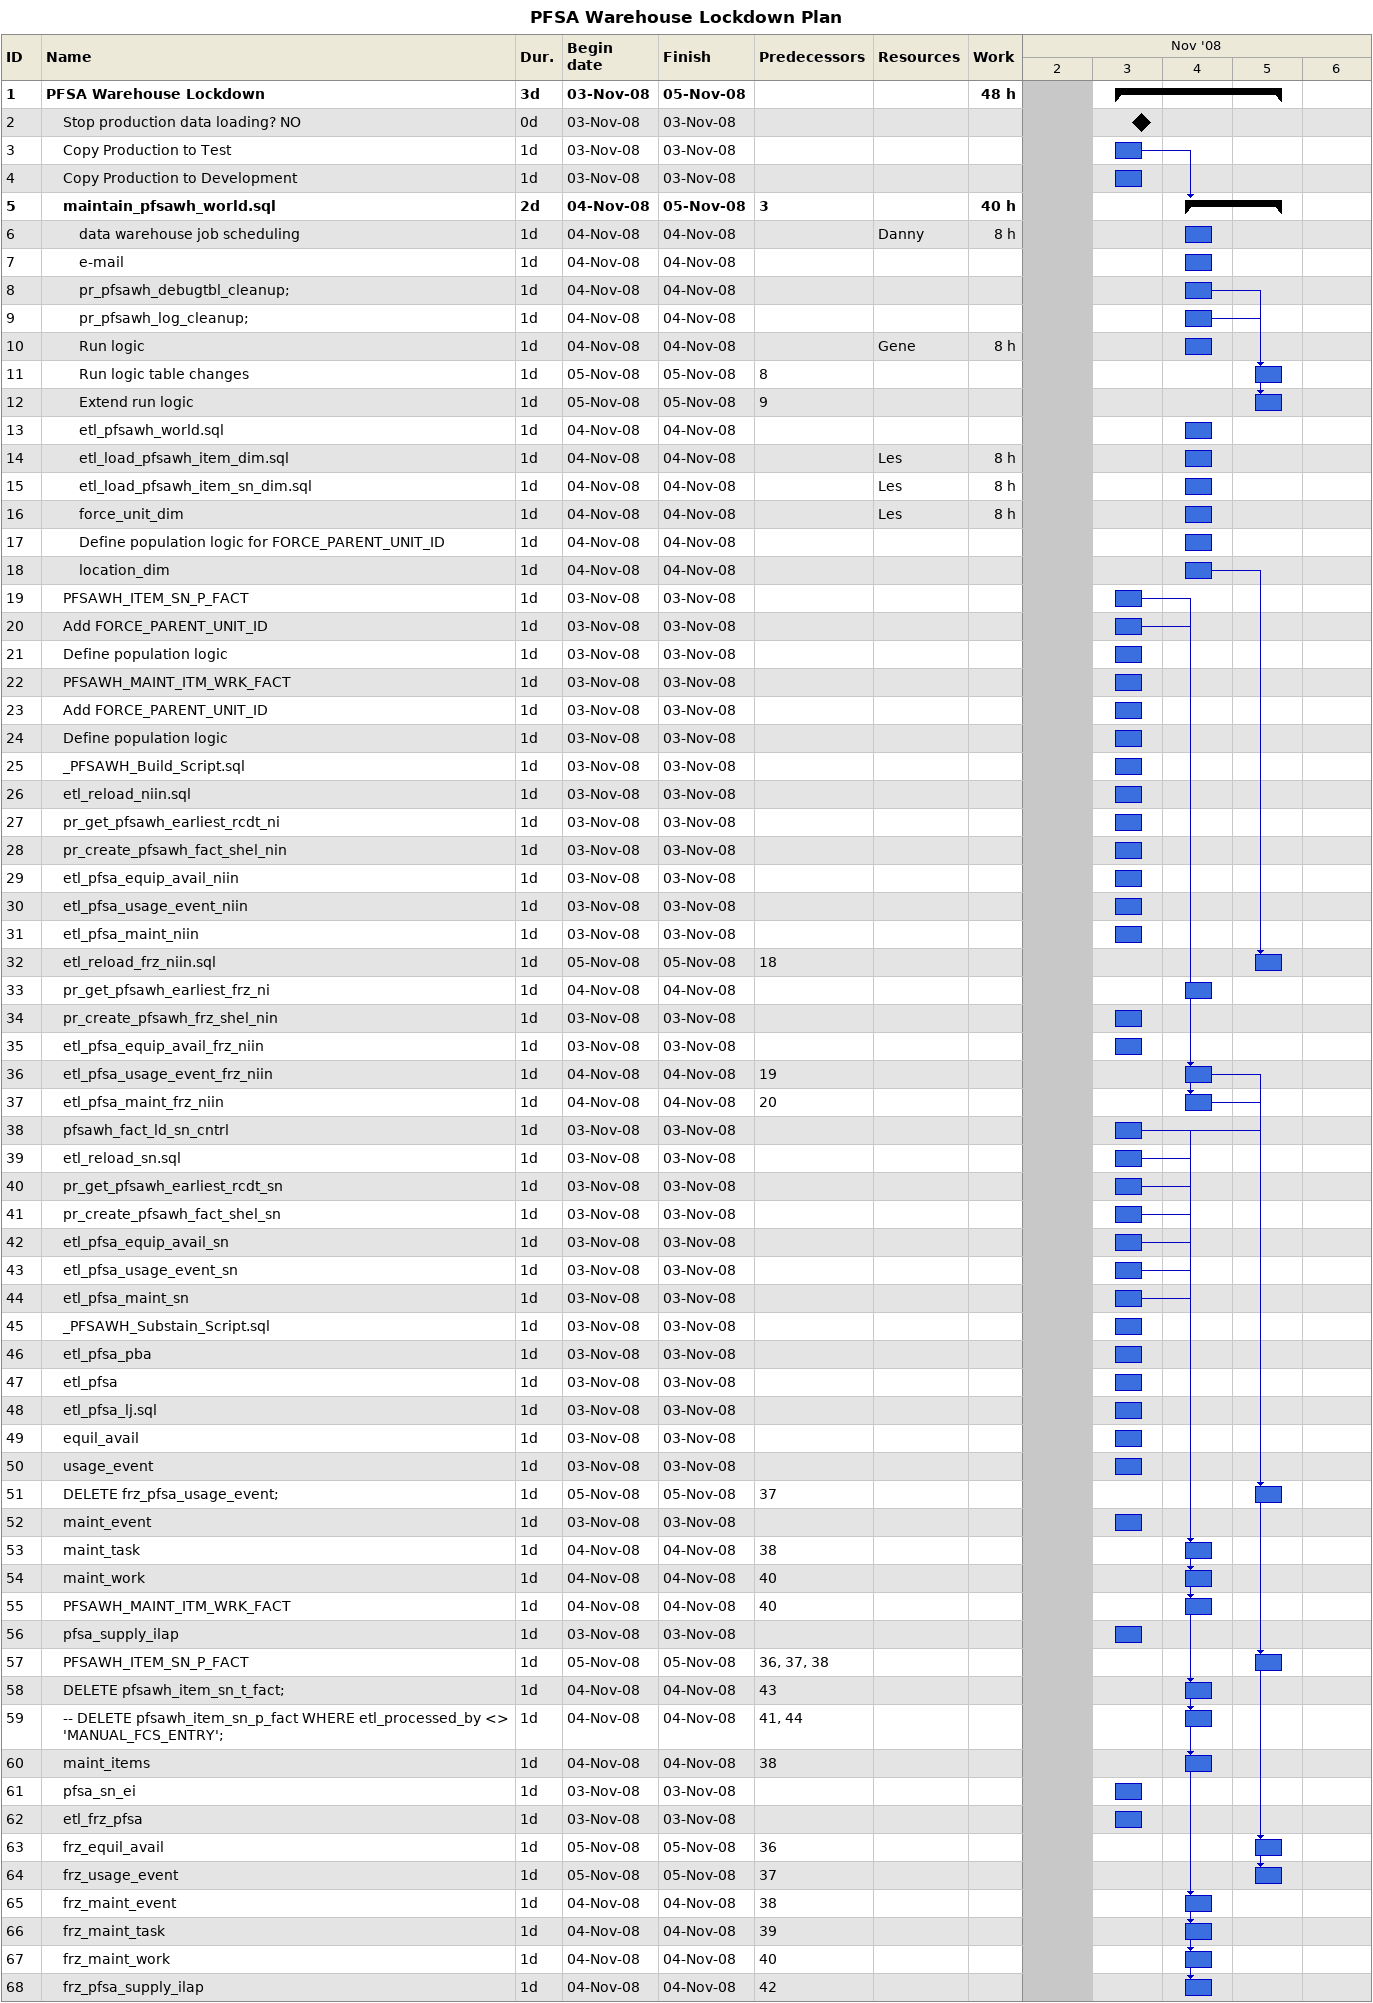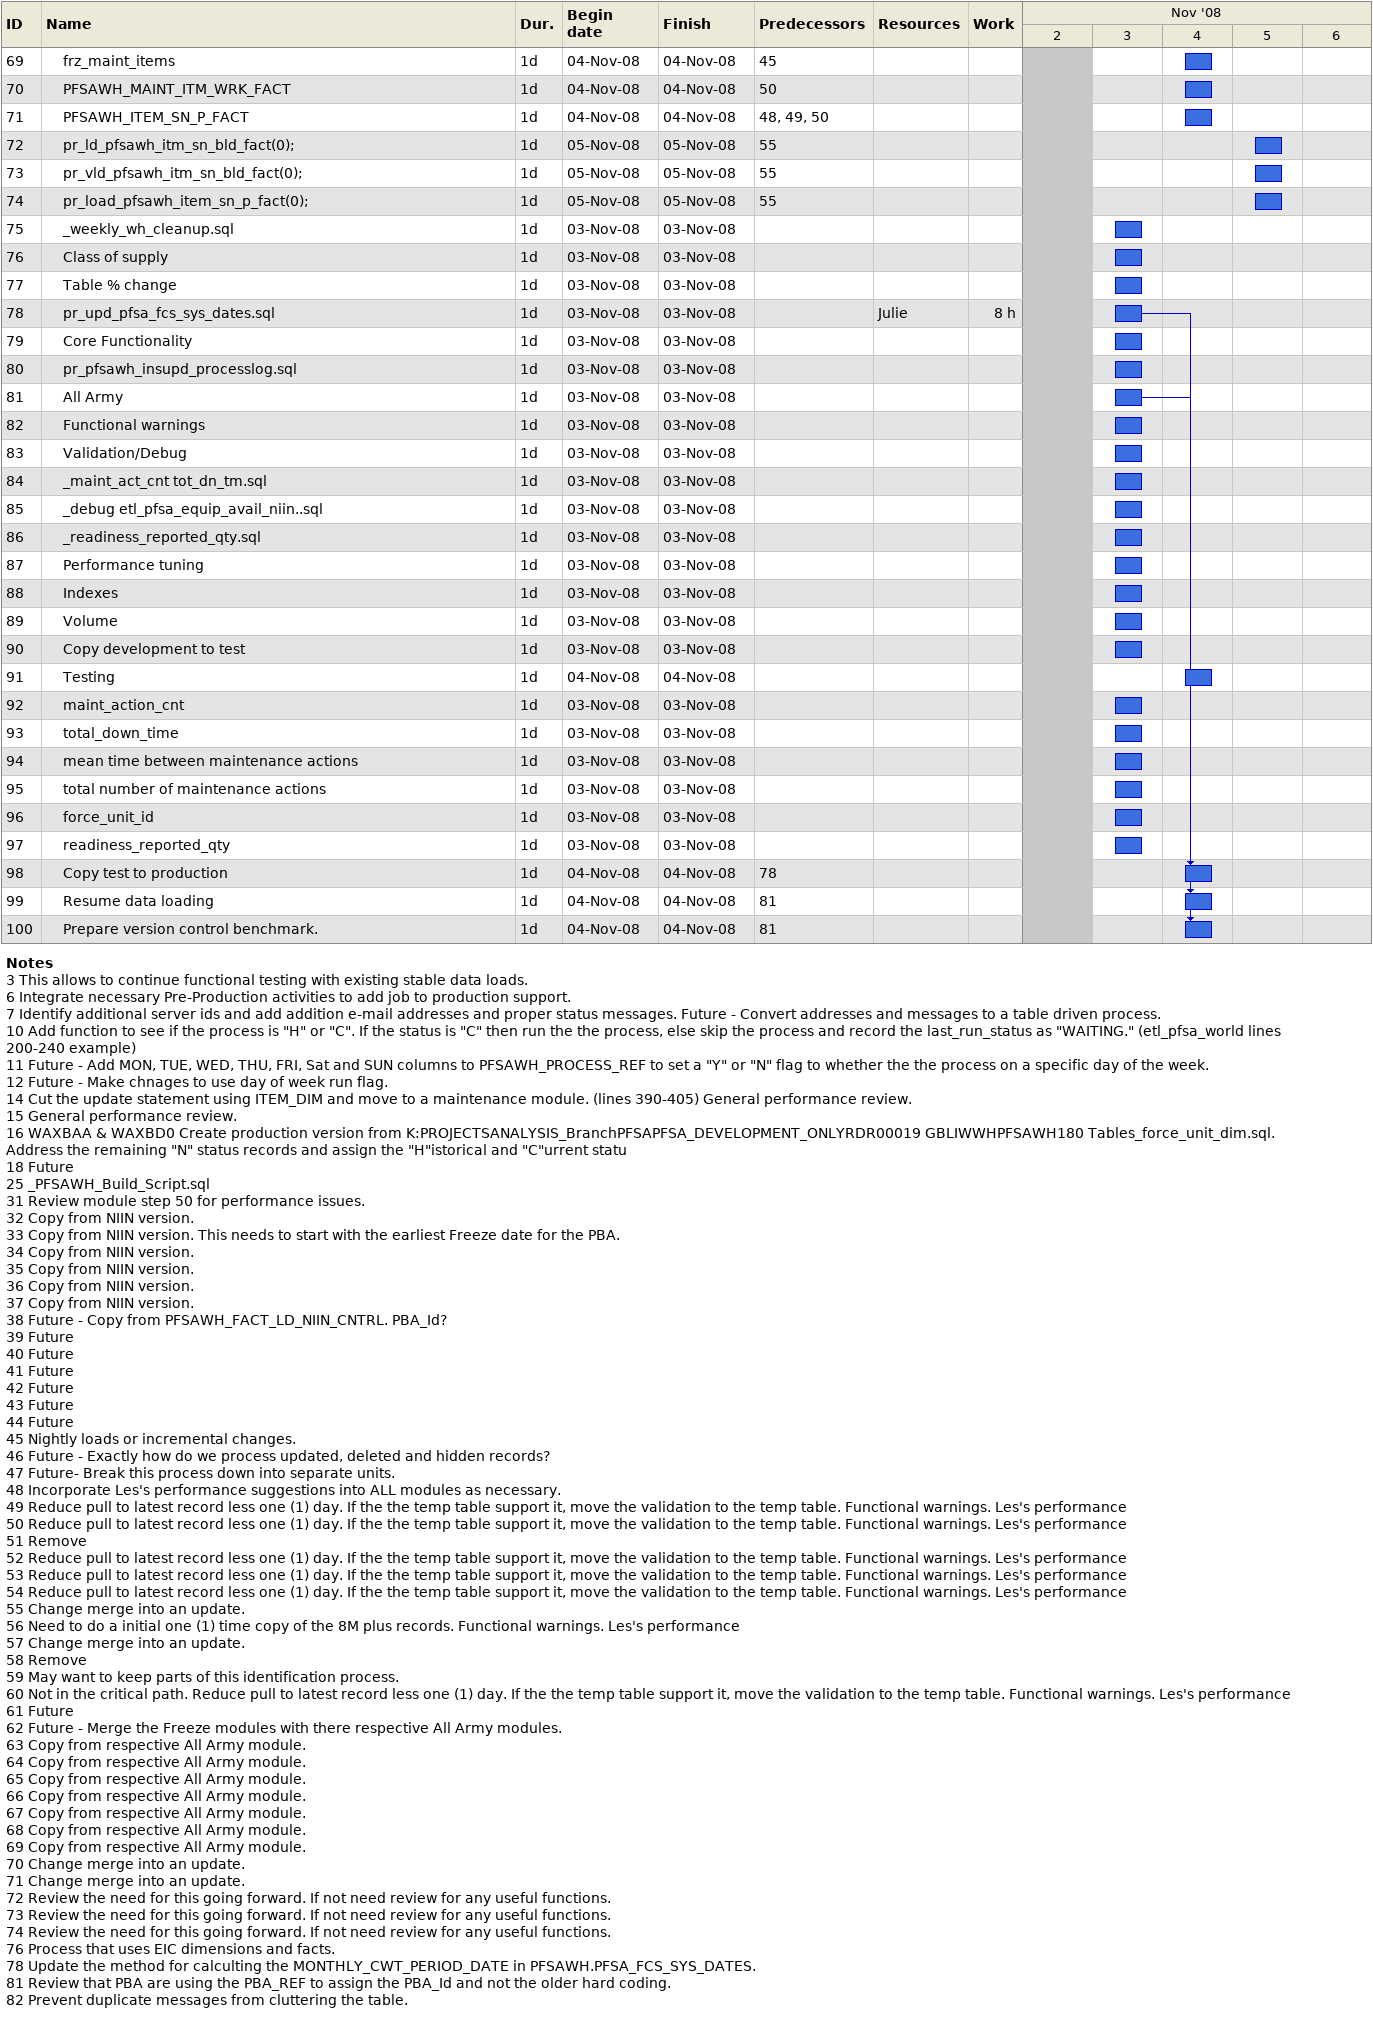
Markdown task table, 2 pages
PFSA Warehouse Lockdown Plan

| ID | Level | Task | Duration | Start | Finish | Predecessors | Resources | Work (h) |
|---|---|---|---|---|---|---|---|---|
| 1 | 1 | **PFSA Warehouse Lockdown** | 3d | 2008-11-03 | 2008-11-05 |  |  | 48 |
| 2 | 2 | Stop production data loading? NO | 0d | 2008-11-03 | 2008-11-03 |  |  |  |
| 3 | 2 | Copy Production to Test | 1d | 2008-11-03 | 2008-11-03 |  |  |  |
| 4 | 2 | Copy Production to Development | 1d | 2008-11-03 | 2008-11-03 |  |  |  |
| 5 | 2 | **maintain_pfsawh_world.sql** | 2d | 2008-11-04 | 2008-11-05 | 3 |  | 40 |
| 6 | 3 | data warehouse job scheduling | 1d | 2008-11-04 | 2008-11-04 |  | Danny | 8 |
| 7 | 3 | e-mail | 1d | 2008-11-04 | 2008-11-04 |  |  |  |
| 8 | 3 | pr_pfsawh_debugtbl_cleanup; | 1d | 2008-11-04 | 2008-11-04 |  |  |  |
| 9 | 3 | pr_pfsawh_log_cleanup; | 1d | 2008-11-04 | 2008-11-04 |  |  |  |
| 10 | 3 | Run logic | 1d | 2008-11-04 | 2008-11-04 |  | Gene | 8 |
| 11 | 3 | Run logic table changes | 1d | 2008-11-05 | 2008-11-05 | 8 |  |  |
| 12 | 3 | Extend run logic | 1d | 2008-11-05 | 2008-11-05 | 9 |  |  |
| 13 | 3 | etl_pfsawh_world.sql | 1d | 2008-11-04 | 2008-11-04 |  |  |  |
| 14 | 3 | etl_load_pfsawh_item_dim.sql | 1d | 2008-11-04 | 2008-11-04 |  | Les | 8 |
| 15 | 3 | etl_load_pfsawh_item_sn_dim.sql | 1d | 2008-11-04 | 2008-11-04 |  | Les | 8 |
| 16 | 3 | force_unit_dim | 1d | 2008-11-04 | 2008-11-04 |  | Les | 8 |
| 17 | 3 | Define population logic for FORCE_PARENT_UNIT_ID | 1d | 2008-11-04 | 2008-11-04 |  |  |  |
| 18 | 3 | location_dim | 1d | 2008-11-04 | 2008-11-04 |  |  |  |
| 19 | 2 | PFSAWH_ITEM_SN_P_FACT | 1d | 2008-11-03 | 2008-11-03 |  |  |  |
| 20 | 2 | Add FORCE_PARENT_UNIT_ID | 1d | 2008-11-03 | 2008-11-03 |  |  |  |
| 21 | 2 | Define population logic | 1d | 2008-11-03 | 2008-11-03 |  |  |  |
| 22 | 2 | PFSAWH_MAINT_ITM_WRK_FACT | 1d | 2008-11-03 | 2008-11-03 |  |  |  |
| 23 | 2 | Add FORCE_PARENT_UNIT_ID | 1d | 2008-11-03 | 2008-11-03 |  |  |  |
| 24 | 2 | Define population logic | 1d | 2008-11-03 | 2008-11-03 |  |  |  |
| 25 | 2 | _PFSAWH_Build_Script.sql | 1d | 2008-11-03 | 2008-11-03 |  |  |  |
| 26 | 2 | etl_reload_niin.sql | 1d | 2008-11-03 | 2008-11-03 |  |  |  |
| 27 | 2 | pr_get_pfsawh_earliest_rcdt_ni | 1d | 2008-11-03 | 2008-11-03 |  |  |  |
| 28 | 2 | pr_create_pfsawh_fact_shel_nin | 1d | 2008-11-03 | 2008-11-03 |  |  |  |
| 29 | 2 | etl_pfsa_equip_avail_niin | 1d | 2008-11-03 | 2008-11-03 |  |  |  |
| 30 | 2 | etl_pfsa_usage_event_niin | 1d | 2008-11-03 | 2008-11-03 |  |  |  |
| 31 | 2 | etl_pfsa_maint_niin | 1d | 2008-11-03 | 2008-11-03 |  |  |  |
| 32 | 2 | etl_reload_frz_niin.sql | 1d | 2008-11-05 | 2008-11-05 | 18 |  |  |
| 33 | 2 | pr_get_pfsawh_earliest_frz_ni | 1d | 2008-11-04 | 2008-11-04 |  |  |  |
| 34 | 2 | pr_create_pfsawh_frz_shel_nin | 1d | 2008-11-03 | 2008-11-03 |  |  |  |
| 35 | 2 | etl_pfsa_equip_avail_frz_niin | 1d | 2008-11-03 | 2008-11-03 |  |  |  |
| 36 | 2 | etl_pfsa_usage_event_frz_niin | 1d | 2008-11-04 | 2008-11-04 | 19 |  |  |
| 37 | 2 | etl_pfsa_maint_frz_niin | 1d | 2008-11-04 | 2008-11-04 | 20 |  |  |
| 38 | 2 | pfsawh_fact_ld_sn_cntrl | 1d | 2008-11-03 | 2008-11-03 |  |  |  |
| 39 | 2 | etl_reload_sn.sql | 1d | 2008-11-03 | 2008-11-03 |  |  |  |
| 40 | 2 | pr_get_pfsawh_earliest_rcdt_sn | 1d | 2008-11-03 | 2008-11-03 |  |  |  |
| 41 | 2 | pr_create_pfsawh_fact_shel_sn | 1d | 2008-11-03 | 2008-11-03 |  |  |  |
| 42 | 2 | etl_pfsa_equip_avail_sn | 1d | 2008-11-03 | 2008-11-03 |  |  |  |
| 43 | 2 | etl_pfsa_usage_event_sn | 1d | 2008-11-03 | 2008-11-03 |  |  |  |
| 44 | 2 | etl_pfsa_maint_sn | 1d | 2008-11-03 | 2008-11-03 |  |  |  |
| 45 | 2 | _PFSAWH_Substain_Script.sql | 1d | 2008-11-03 | 2008-11-03 |  |  |  |
| 46 | 2 | etl_pfsa_pba | 1d | 2008-11-03 | 2008-11-03 |  |  |  |
| 47 | 2 | etl_pfsa | 1d | 2008-11-03 | 2008-11-03 |  |  |  |
| 48 | 2 | etl_pfsa_lj.sql | 1d | 2008-11-03 | 2008-11-03 |  |  |  |
| 49 | 2 | equil_avail | 1d | 2008-11-03 | 2008-11-03 |  |  |  |
| 50 | 2 | usage_event | 1d | 2008-11-03 | 2008-11-03 |  |  |  |
| 51 | 2 | DELETE frz_pfsa_usage_event; | 1d | 2008-11-05 | 2008-11-05 | 37 |  |  |
| 52 | 2 | maint_event | 1d | 2008-11-03 | 2008-11-03 |  |  |  |
| 53 | 2 | maint_task | 1d | 2008-11-04 | 2008-11-04 | 38 |  |  |
| 54 | 2 | maint_work | 1d | 2008-11-04 | 2008-11-04 | 40 |  |  |
| 55 | 2 | PFSAWH_MAINT_ITM_WRK_FACT | 1d | 2008-11-04 | 2008-11-04 | 40 |  |  |
| 56 | 2 | pfsa_supply_ilap | 1d | 2008-11-03 | 2008-11-03 |  |  |  |
| 57 | 2 | PFSAWH_ITEM_SN_P_FACT | 1d | 2008-11-05 | 2008-11-05 | 36, 37, 38 |  |  |
| 58 | 2 | DELETE pfsawh_item_sn_t_fact; | 1d | 2008-11-04 | 2008-11-04 | 43 |  |  |
| 59 | 2 | -- DELETE pfsawh_item_sn_p_fact WHERE etl_processed_by <> 'MANUAL_FCS_ENTRY'; | 1d | 2008-11-04 | 2008-11-04 | 41, 44 |  |  |
| 60 | 2 | maint_items | 1d | 2008-11-04 | 2008-11-04 | 38 |  |  |
| 61 | 2 | pfsa_sn_ei | 1d | 2008-11-03 | 2008-11-03 |  |  |  |
| 62 | 2 | etl_frz_pfsa | 1d | 2008-11-03 | 2008-11-03 |  |  |  |
| 63 | 2 | frz_equil_avail | 1d | 2008-11-05 | 2008-11-05 | 36 |  |  |
| 64 | 2 | frz_usage_event | 1d | 2008-11-05 | 2008-11-05 | 37 |  |  |
| 65 | 2 | frz_maint_event | 1d | 2008-11-04 | 2008-11-04 | 38 |  |  |
| 66 | 2 | frz_maint_task | 1d | 2008-11-04 | 2008-11-04 | 39 |  |  |
| 67 | 2 | frz_maint_work | 1d | 2008-11-04 | 2008-11-04 | 40 |  |  |
| 68 | 2 | frz_pfsa_supply_ilap | 1d | 2008-11-04 | 2008-11-04 | 42 |  |  |
| 69 | 2 | frz_maint_items | 1d | 2008-11-04 | 2008-11-04 | 45 |  |  |
| 70 | 2 | PFSAWH_MAINT_ITM_WRK_FACT | 1d | 2008-11-04 | 2008-11-04 | 50 |  |  |
| 71 | 2 | PFSAWH_ITEM_SN_P_FACT | 1d | 2008-11-04 | 2008-11-04 | 48, 49, 50 |  |  |
| 72 | 2 | pr_ld_pfsawh_itm_sn_bld_fact(0); | 1d | 2008-11-05 | 2008-11-05 | 55 |  |  |
| 73 | 2 | pr_vld_pfsawh_itm_sn_bld_fact(0); | 1d | 2008-11-05 | 2008-11-05 | 55 |  |  |
| 74 | 2 | pr_load_pfsawh_item_sn_p_fact(0); | 1d | 2008-11-05 | 2008-11-05 | 55 |  |  |
| 75 | 2 | _weekly_wh_cleanup.sql | 1d | 2008-11-03 | 2008-11-03 |  |  |  |
| 76 | 2 | Class of supply | 1d | 2008-11-03 | 2008-11-03 |  |  |  |
| 77 | 2 | Table % change | 1d | 2008-11-03 | 2008-11-03 |  |  |  |
| 78 | 2 | pr_upd_pfsa_fcs_sys_dates.sql | 1d | 2008-11-03 | 2008-11-03 |  | Julie | 8 |
| 79 | 2 | Core Functionality | 1d | 2008-11-03 | 2008-11-03 |  |  |  |
| 80 | 2 | pr_pfsawh_insupd_processlog.sql | 1d | 2008-11-03 | 2008-11-03 |  |  |  |
| 81 | 2 | All Army | 1d | 2008-11-03 | 2008-11-03 |  |  |  |
| 82 | 2 | Functional warnings | 1d | 2008-11-03 | 2008-11-03 |  |  |  |
| 83 | 2 | Validation/Debug | 1d | 2008-11-03 | 2008-11-03 |  |  |  |
| 84 | 2 | _maint_act_cnt tot_dn_tm.sql | 1d | 2008-11-03 | 2008-11-03 |  |  |  |
| 85 | 2 | _debug etl_pfsa_equip_avail_niin..sql | 1d | 2008-11-03 | 2008-11-03 |  |  |  |
| 86 | 2 | _readiness_reported_qty.sql | 1d | 2008-11-03 | 2008-11-03 |  |  |  |
| 87 | 2 | Performance tuning | 1d | 2008-11-03 | 2008-11-03 |  |  |  |
| 88 | 2 | Indexes | 1d | 2008-11-03 | 2008-11-03 |  |  |  |
| 89 | 2 | Volume | 1d | 2008-11-03 | 2008-11-03 |  |  |  |
| 90 | 2 | Copy development to test | 1d | 2008-11-03 | 2008-11-03 |  |  |  |
| 91 | 2 | Testing | 1d | 2008-11-04 | 2008-11-04 |  |  |  |
| 92 | 2 | maint_action_cnt | 1d | 2008-11-03 | 2008-11-03 |  |  |  |
| 93 | 2 | total_down_time | 1d | 2008-11-03 | 2008-11-03 |  |  |  |
| 94 | 2 | mean time between maintenance actions | 1d | 2008-11-03 | 2008-11-03 |  |  |  |
| 95 | 2 | total number of maintenance actions | 1d | 2008-11-03 | 2008-11-03 |  |  |  |
| 96 | 2 | force_unit_id | 1d | 2008-11-03 | 2008-11-03 |  |  |  |
| 97 | 2 | readiness_reported_qty | 1d | 2008-11-03 | 2008-11-03 |  |  |  |
| 98 | 2 | Copy test to production | 1d | 2008-11-04 | 2008-11-04 | 78 |  |  |
| 99 | 2 | Resume data loading | 1d | 2008-11-04 | 2008-11-04 | 81 |  |  |
| 100 | 2 | Prepare version control benchmark. | 1d | 2008-11-04 | 2008-11-04 | 81 |  |  |

Notes
- 3: This allows to continue functional testing with existing stable data loads.
- 6: Integrate necessary Pre-Production activities to add job to production support.
- 7: Identify additional server ids and add addition e-mail addresses and proper status messages. Future - Convert addresses and messages to a table driven process.
- 10: Add function to see if the process is "H" or "C". If the status is "C" then run the the process, else skip the process and record the last_run_status as "WAITING." (etl_pfsa_world lines 200-240 example)
- 11: Future - Add MON, TUE, WED, THU, FRI, Sat and SUN columns to PFSAWH_PROCESS_REF to set a "Y" or "N" flag to whether the the process on a specific day of the week.
- 12: Future - Make chnages to use day of week run flag.
- 14: Cut the update statement using ITEM_DIM and move to a maintenance module. (lines 390-405) General performance review.
- 15: General performance review.
- 16: WAXBAA & WAXBD0 Create production version from K:PROJECTSANALYSIS_BranchPFSAPFSA_DEVELOPMENT_ONLYRDR00019 GBLIWWHPFSAWH180 Tables_force_unit_dim.sql. Address the remaining "N" status records and assign the "H"istorical and "C"urrent statu
- 18: Future
- 25: _PFSAWH_Build_Script.sql
- 31: Review module step 50 for performance issues.
- 32: Copy from NIIN version.
- 33: Copy from NIIN version. This needs to start with the earliest Freeze date for the PBA.
- 34: Copy from NIIN version.
- 35: Copy from NIIN version.
- 36: Copy from NIIN version.
- 37: Copy from NIIN version.
- 38: Future - Copy from PFSAWH_FACT_LD_NIIN_CNTRL. PBA_Id?
- 39: Future
- 40: Future
- 41: Future
- 42: Future
- 43: Future
- 44: Future
- 45: Nightly loads or incremental changes.
- 46: Future - Exactly how do we process updated, deleted and hidden records?
- 47: Future- Break this process down into separate units.
- 48: Incorporate Les's performance suggestions into ALL modules as necessary.
- 49: Reduce pull to latest record less one (1) day. If the the temp table support it, move the validation to the temp table. Functional warnings. Les's performance
- 50: Reduce pull to latest record less one (1) day. If the the temp table support it, move the validation to the temp table. Functional warnings. Les's performance
- 51: Remove
- 52: Reduce pull to latest record less one (1) day. If the the temp table support it, move the validation to the temp table. Functional warnings. Les's performance
- 53: Reduce pull to latest record less one (1) day. If the the temp table support it, move the validation to the temp table. Functional warnings. Les's performance
- 54: Reduce pull to latest record less one (1) day. If the the temp table support it, move the validation to the temp table. Functional warnings. Les's performance
- 55: Change merge into an update.
- 56: Need to do a initial one (1) time copy of the 8M plus records. Functional warnings. Les's performance
- 57: Change merge into an update.
- 58: Remove
- 59: May want to keep parts of this identification process.
- 60: Not in the critical path. Reduce pull to latest record less one (1) day. If the the temp table support it, move the validation to the temp table. Functional warnings. Les's performance
- 61: Future
- 62: Future - Merge the Freeze modules with there respective All Army modules.
- 63: Copy from respective All Army module.
- 64: Copy from respective All Army module.
- 65: Copy from respective All Army module.
- 66: Copy from respective All Army module.
- 67: Copy from respective All Army module.
- 68: Copy from respective All Army module.
- 69: Copy from respective All Army module.
- 70: Change merge into an update.
- 71: Change merge into an update.
- 72: Review the need for this going forward. If not need review for any useful functions.
- 73: Review the need for this going forward. If not need review for any useful functions.
- 74: Review the need for this going forward. If not need review for any useful functions.
- 76: Process that uses EIC dimensions and facts.
- 78: Update the method for calculting the MONTHLY_CWT_PERIOD_DATE in PFSAWH.PFSA_FCS_SYS_DATES.
- 81: Review that PBA are using the PBA_REF to assign the PBA_Id and not the older hard coding.
- 82: Prevent duplicate messages from cluttering the table.
